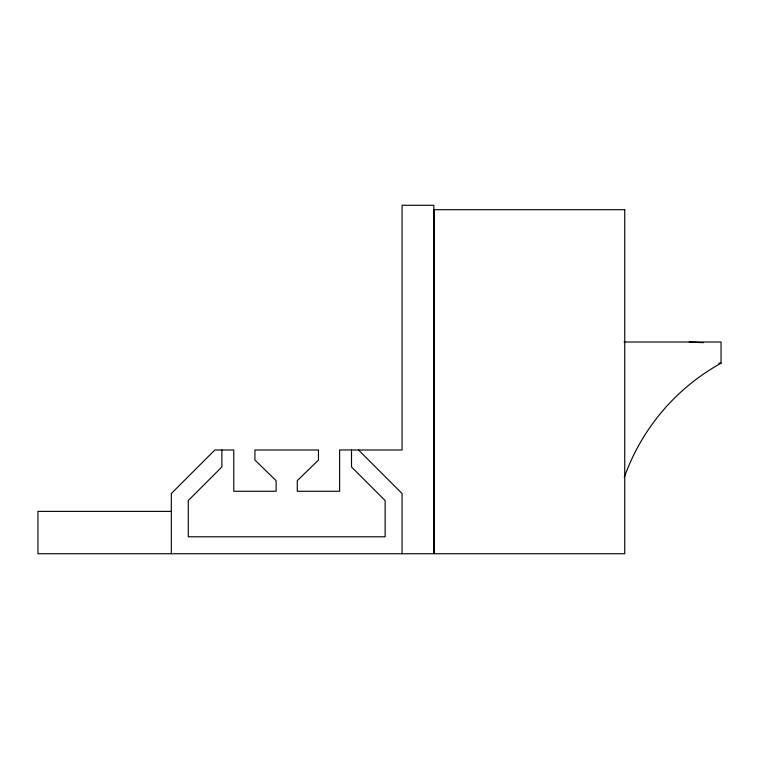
<?xml version="1.0" encoding="UTF-8"?>
<svg xmlns="http://www.w3.org/2000/svg" width="759" height="759" viewBox="0 0 759 759"><rect width="100%" height="100%" fill="white"/><g stroke="black" fill="none" stroke-linecap="round" stroke-linejoin="round"><path stroke-width="1.14" d="M624.031 342.024L721.05 342.024L721.05 363.191A210.936 210.936 0 0 0 624.249 477.506M718.726 363.191L721.05 363.191M171.316 511.386L37.95 511.386L37.95 553.728L433.835 553.728L433.835 205.272L402.08 205.272L402.08 449.992L339.624 449.992L339.624 491.272L297.281 491.272L297.281 480.684L318.457 460.049L318.457 449.992L254.939 449.992L254.939 460.049L276.115 480.684L276.115 491.272L233.772 491.272L233.772 449.992L214.854 449.992L171.316 493.53L171.316 553.728M689.295 342.024L703.346 342.688M358.542 449.992L402.08 493.53L402.08 553.728M351.521 449.992L351.521 466.927L385.136 500.542L385.136 536.784L188.26 536.784L188.26 500.542L221.875 466.927L221.875 449.992M624.733 209.712L434.195 209.712L434.195 553.728L624.733 553.728L624.733 209.712"/></g></svg>
